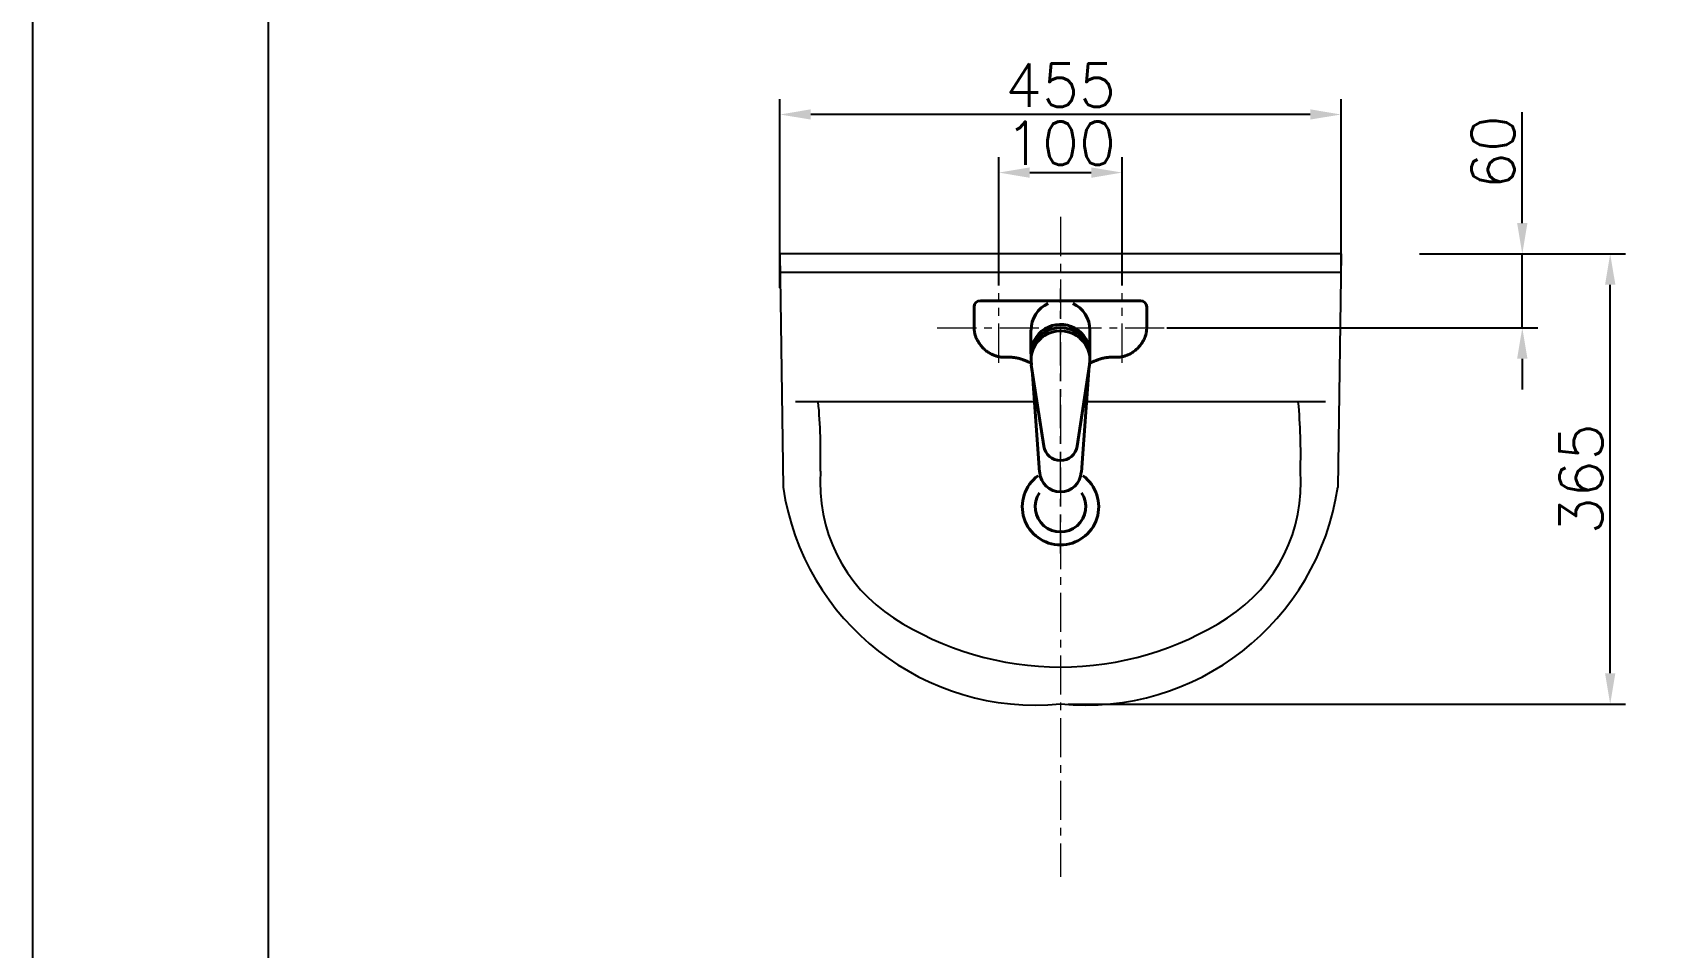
# Model space of a CAD drawing. Extents: x 60782 to 63207, y 49 to 61529.
# Drawn here: x 60782 to 62098, y 60045 to 60787 of the extents above; entities that cross this region are included whole.
import ezdxf

# ---------------------------------------------------------------- set-up
doc = ezdxf.new("R2010")
doc.units = 0
doc.header["$MEASUREMENT"] = 0
doc.linetypes.add('CENTER', pattern=[50.8, 31.75, -6.35, 6.35, -6.35])
doc.layers.get('0').update_dxf_attribs({"linetype": 'CONTINUOUS'})
doc.layers.get('Defpoints').update_dxf_attribs({"linetype": 'CONTINUOUS'})
for name, color, linetype, lineweight in [('1CENTER', 2, 'CENTER', 15), ('3DIMENSION', 2, 'CONTINUOUS', 15), ('6EXTRA', 3, 'CONTINUOUS', 40)]:
    doc.layers.add(name, color=color, linetype=linetype, lineweight=lineweight)
doc.layers.add('YA', color=7, linetype='CONTINUOUS')
doc.styles.get("Standard").update_dxf_attribs({"font": 'txt.shx', "bigfont": 'ghs.shx'})
doc.dimstyles.new('ISO-25', dxfattribs={"dimtxt": 2.5, "dimasz": 2.5, "dimexe": 1.25, "dimexo": 0.625, "dimtad": 1, "dimtxsty": 'Standard', "dimcen": 2.5, "dimadec": 0, "dimazin": 0, "dimtfac": 1, "dimtmove": 0, "dimatfit": 3, "dimfxl": 1, "dimarcsym": 0})

# ---------------------------------------------------------------- blocks, each defined once
blk = doc.blocks.new('*D19')
at = {"layer": '3DIMENSION', "color": 0, "lineweight": -2, "transparency": 16777216}
for p, q in [((61989.9, 60632.2), (61989.9, 60722.2)), ((61906.6, 60607.2), (62002.4, 60607.2)), ((61989.9, 60547.2), (61989.9, 60607.2)), ((61701.6, 60547.2), (62002.4, 60547.2)), ((61989.9, 60522.2), (61989.9, 60497.2))]:
    blk.add_line(p, q, dxfattribs=at)
at = {"layer": '3DIMENSION', "color": 0, "transparency": 16777216}
for points in [[(61985.7, 60632.2), (61994.1, 60632.2), (61989.9, 60607.2)], [(61985.7, 60522.2), (61994.1, 60522.2), (61989.9, 60547.2)]]:
    blk.add_solid(points, dxfattribs=at)
at = {"layer": 'Defpoints', "color": 0, "transparency": 16777216}
for p in [(61900.4, 60607.2), (61989.9, 60607.2), (61695.4, 60547.2)]:
    blk.add_point(p, dxfattribs=at)
at = {"layer": '3DIMENSION', "color": 0, "transparency": 16777216, "insert": (61966.2, 60689.7), "char_height": 35, "attachment_point": 5, "rotation": 90}
blk.add_mtext('60', dxfattribs=at)
blk = doc.blocks.new('*D20')
at = {"layer": '3DIMENSION', "color": 0, "lineweight": -2, "transparency": 16777216}
for p, q in [((61906.6, 60607.2), (62073.7, 60607.2)), ((62061.2, 60267.2), (62061.2, 60582.2)), ((61621.6, 60242.2), (62073.7, 60242.2))]:
    blk.add_line(p, q, dxfattribs=at)
at = {"layer": '3DIMENSION', "color": 0, "transparency": 16777216}
for points in [[(62057, 60582.2), (62065.4, 60582.2), (62061.2, 60607.2)], [(62057, 60267.2), (62065.4, 60267.2), (62061.2, 60242.2)]]:
    blk.add_solid(points, dxfattribs=at)
at = {"layer": 'Defpoints', "color": 0, "transparency": 16777216}
for p in [(61900.4, 60607.2), (62061.2, 60607.2), (61615.4, 60242.2)]:
    blk.add_point(p, dxfattribs=at)
at = {"layer": '3DIMENSION', "color": 0, "transparency": 16777216, "insert": (62037.5, 60424.7), "char_height": 35, "attachment_point": 5, "rotation": 90}
blk.add_mtext('365', dxfattribs=at)
blk = doc.blocks.new('*D21')
at = {"layer": '3DIMENSION', "color": 0, "lineweight": -2, "transparency": 16777216}
for p, q in [((61387.9, 60579.6), (61387.9, 60732.7)), ((61842.9, 60581.2), (61842.9, 60732.7)), ((61817.9, 60720.2), (61412.9, 60720.2))]:
    blk.add_line(p, q, dxfattribs=at)
at = {"layer": '3DIMENSION', "color": 0, "transparency": 16777216}
for points in [[(61412.9, 60724.4), (61412.9, 60716.1), (61387.9, 60720.2)], [(61817.9, 60724.4), (61817.9, 60716.1), (61842.9, 60720.2)]]:
    blk.add_solid(points, dxfattribs=at)
at = {"layer": 'Defpoints', "color": 0, "transparency": 16777216}
for p in [(61387.9, 60720.2), (61387.9, 60573.4), (61842.9, 60574.9)]:
    blk.add_point(p, dxfattribs=at)
at = {"layer": '3DIMENSION', "color": 0, "transparency": 16777216, "insert": (61615.4, 60744), "char_height": 35, "attachment_point": 5}
blk.add_mtext('455', dxfattribs=at)
blk = doc.blocks.new('*D25')
at = {"layer": '3DIMENSION', "color": 0, "lineweight": -2, "transparency": 16777216}
for p, q in [((61565.4, 60581.5), (61565.4, 60685.6)), ((61665.4, 60581.5), (61665.4, 60685.6)), ((61590.4, 60673.1), (61640.4, 60673.1))]:
    blk.add_line(p, q, dxfattribs=at)
at = {"layer": '3DIMENSION', "color": 0, "transparency": 16777216}
for points in [[(61590.4, 60677.3), (61590.4, 60668.9), (61565.4, 60673.1)], [(61640.4, 60677.3), (61640.4, 60668.9), (61665.4, 60673.1)]]:
    blk.add_solid(points, dxfattribs=at)
at = {"layer": 'Defpoints', "color": 0, "transparency": 16777216}
for p in [(61665.4, 60673.1), (61565.4, 60575.3), (61665.4, 60575.3)]:
    blk.add_point(p, dxfattribs=at)
at = {"layer": '3DIMENSION', "color": 0, "transparency": 16777216, "insert": (61615.4, 60696.9), "char_height": 35, "attachment_point": 5}
blk.add_mtext('100', dxfattribs=at)

msp = doc.modelspace()

# ---------------------------------------------------------------- linework, layer by layer
for p, q in [((61842.9, 60607.2), (61387.9, 60607.2)), ((61387.9, 60607.2), (61390.4, 60417.9)), ((61842.9, 60607.2), (61840.3, 60417.9)), ((61842.9, 60592.2), (61387.9, 60592.2)), ((61594.2, 60487.2), (61400.4, 60487.2)), ((61830.4, 60487.2), (61636.5, 60487.2))]:
    msp.add_line(p, q)
for centre, radius, start, end in [((60974, 60445.6), 446.9, 358.1447, 5.3375), ((61363.3, 60445.6), 446.9, 358.1447, 5.3375), ((61550.4, 60421.3), 130, 175.6658, 237.2028), ((61680.4, 60421.3), 130, 302.7972, 4.3342), ((61595.2, 60448.3), 207, 188.4365, 275.5898), ((61635.5, 60448.3), 207, 264.4102, 351.5635), ((61615.4, 60522.2), 250, 237.2028, 270), ((61615.4, 60522.2), 250, 270, 302.7972)]:
    msp.add_arc(centre, radius, start, end)
at = {"layer": '1CENTER', "color": 0}
for p, q in [((61615.4, 60637.2), (61615.4, 60102.2)), ((61615.4, 60364.2), (61615.4, 60579.2)), ((61565.4, 60518.9), (61565.4, 60575.3)), ((61665.4, 60518.9), (61665.4, 60575.3)), ((61515.4, 60547.2), (61715.3, 60547.2))]:
    msp.add_line(p, q, dxfattribs=at)
at = {"layer": '6EXTRA', "color": 0}
for p, q in [((61545.4, 60564.2), (61545.4, 60547.6)), ((61550.4, 60569.2), (61680.3, 60569.2)), ((61685.3, 60564.2), (61685.3, 60547.6))]:
    msp.add_line(p, q, dxfattribs=at)
for points in [[(61591.4, 60545.3), (61591.4, 60526.1)], [(61639.3, 60545.3), (61639.3, 60526.1)], [(61639.3, 60526.1), (61639.2, 60525.2)], [(61601.8, 60451.3), (61591.7, 60517.3)], [(61598.4, 60430.1), (61592.3, 60513.3)], [(61629, 60451.3), (61639, 60517.3)], [(61638.3, 60512.6), (61632.3, 60430.1)]]:
    msp.add_lwpolyline(points, dxfattribs=at)
for centre, radius, start, end in [((61550.4, 60564.2), 5, 90, 180), ((61615.4, 60545.3), 23.9, 114.4081, 180), ((61615.4, 60545.3), 23.9, 0, 65.5919), ((61680.3, 60564.2), 5, 0, 90), ((61615.4, 60526.1), 23.9, 0, 182.9973), ((61615.4, 60523.5), 23.9, 356.8027, 183.1973), ((61615.4, 60520.9), 23.9, 351.3148, 188.6852), ((61615.4, 60453.3), 13.7, 188.4615, 351.5385), ((61615.4, 60402.2), 31, 125.9242, 54.1012), ((61615.4, 60431.1), 16.9, 183.49, 356.51), ((61615.4, 60402.2), 20.5, 146.8418, 33.1687)]:
    msp.add_arc(centre, radius, start, end, dxfattribs=at)
for points in [[(61570.4, 60523.4), (61555.8, 60522.8), (61548.4, 60536.6), (61545.3, 60541.3), (61545.4, 60547.6)], [(61660.3, 60523.4), (61675, 60522.8), (61682.4, 60536.6), (61685.4, 60541.3), (61685.3, 60547.6)]]:
    msp.add_rational_spline(points, [1, 0.775275130784, 0.895394481921, 0.931831650403, 1], degree=2, knots=[0, 0, 0, 30.130179, 30.130179, 39.269908, 39.269908, 39.269908], dxfattribs=at)
for points in [[(61572.7, 60523.4), (61571.5, 60523.4), (61570.4, 60523.4)], [(61658.1, 60523.4), (61659.2, 60523.4), (61660.3, 60523.4)]]:
    msp.add_open_spline(points, degree=2, dxfattribs=at)
for points, weights in [([(61584.3, 60521.6), (61578.8, 60523.6), (61572.7, 60523.4)], [1, 0.933773440227, 1]), ([(61646.5, 60521.6), (61652, 60523.6), (61658.1, 60523.4)], [1, 0.933773440227, 1]), ([(61591.5, 60518.5), (61589.5, 60519.7), (61584.3, 60521.6)], [1, 0.958237368704, 1]), ([(61639.2, 60518.5), (61641.3, 60519.7), (61646.5, 60521.6)], [1, 0.958237368704, 1])]:
    msp.add_rational_spline(points, weights, degree=2, dxfattribs=at)
at = {"layer": 'YA', "color": 7}
for p, q in [((60973, 60338.6), (60973, 61408.8)), ((60973, 58228.8), (60973, 60338.6))]:
    msp.add_line(p, q, dxfattribs=at)
at = {"layer": 'YA', "color": 0}
msp.add_lwpolyline([(60781.7, 58098.3), (63207.2, 58098.3), (63207.2, 61528.7), (60781.7, 61528.7)], close=True, dxfattribs=at)

# ---------------------------------------------------------------- dimensions: what is measured, and where the dimension line sits
at = {"layer": '3DIMENSION', "color": 0}
for base, p1, p2, picture, middle in [((61387.9, 60720.2), (61842.9, 60574.9), (61387.9, 60573.4), '*D21', (61615.4, 60744)), ((61665.4, 60673.1), (61565.4, 60575.3), (61665.4, 60575.3), '*D25', (61615.4, 60696.9))]:
    dim = msp.add_linear_dim(base=base, p1=p1, p2=p2, dimstyle='ISO-25', override={"dimscale": 10, "dimtxt": 3.5, "dimdec": 0, "dimtdec": 0}, dxfattribs=at)
    dim.commit()
    dim.dimension.update_dxf_attribs({"geometry": picture, "text_midpoint": middle})
for base, p1, picture, middle in [((61989.9, 60607.2), (61695.4, 60547.2), '*D19', (61966.2, 60689.7)), ((62061.2, 60607.2), (61615.4, 60242.2), '*D20', (62037.5, 60424.7))]:
    dim = msp.add_linear_dim(base=base, p1=p1, p2=(61900.4, 60607.2), angle=270, dimstyle='ISO-25', override={"dimscale": 10, "dimtxt": 3.5, "dimdec": 0, "dimtdec": 0}, dxfattribs=at)
    dim.commit()
    dim.dimension.update_dxf_attribs({"geometry": picture, "text_midpoint": middle})

doc.saveas('drawing.dxf')
